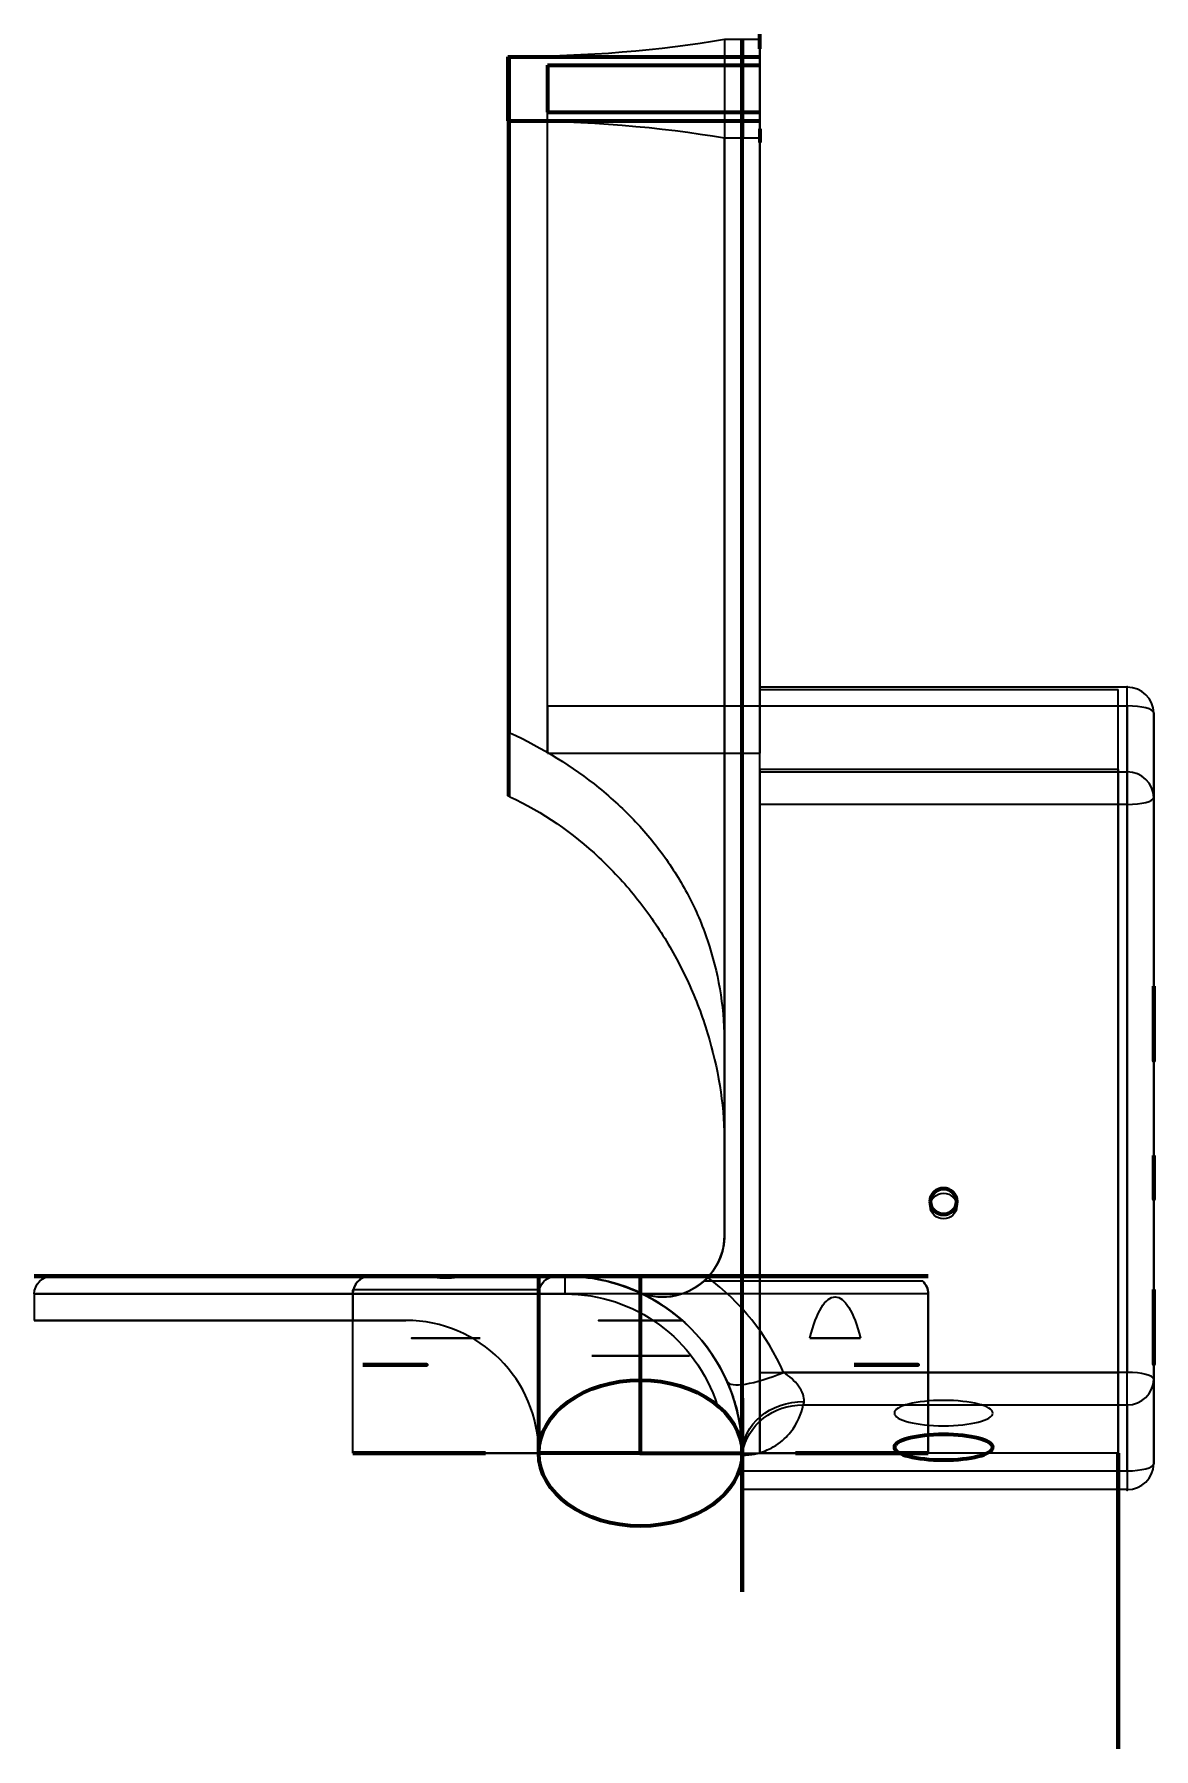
# Model space of a CAD drawing. Header units: millimetres. Extents: x -69 to 58, y -33 to 160.
import ezdxf

# ---------------------------------------------------------------- set-up
doc = ezdxf.new("R2010")
doc.units = ezdxf.units.MM
doc.layers.add('1', color=7, linetype='Continuous', true_color=0xffffff)
doc.layers.add('61', color=7, linetype='Continuous', true_color=0xffffff)

msp = doc.modelspace()

# ---------------------------------------------------------------- linework, layer by layer
at = {"layer": '1', "color": 252, "linetype": 'Continuous', "lineweight": 35}
for p, q in [((13.5, 159.81, 172.45), (9.5, 159.81, 172.45)), ((9.5, 159.81, 172.45), (9.5, 46.01, 141.95)), ((13.5, 159.81, 172.45), (13.5, 84.47, 152.26)), ((13.5, 156.9, 183.31), (13.5, 159.81, 172.45)), ((-15, 81.56, 159.24), (-15, 157.87, 179.69)), ((-15, 157.87, 179.69), (-14.76, 157.87, 179.69)), ((-15, 150.62, 206.74), (-15, 157.87, 179.69)), ((-14.76, 157.87, 179.69), (-14.76, 81.45, 159.21)), ((-10.5, 156.9, 183.31), (-10.5, 151.59, 203.11)), ((13.5, 156.9, 183.31), (-10.5, 156.9, 183.31)), ((-10.5, 84.46, 163.9), (-10.5, 156.9, 183.31)), ((13.5, 84.46, 163.9), (13.5, 156.9, 183.31)), ((-10.5, 79.15, 183.7), (-10.5, 151.59, 203.11)), ((-10.5, 151.59, 203.11), (13.5, 151.59, 203.11)), ((13.5, 148.68, 213.98), (13.5, 151.59, 203.11)), ((13.5, 79.15, 183.7), (13.5, 151.59, 203.11)), ((-15, 74.32, 186.29), (-15, 150.62, 206.74)), ((-14.76, 150.62, 206.74), (-15, 150.62, 206.74)), ((-14.76, 74.21, 186.26), (-14.76, 150.62, 206.74)), ((13.5, 148.68, 213.98), (9.5, 148.68, 213.98)), ((9.5, 34.88, 183.49), (9.5, 148.68, 213.98)), ((13.5, 73.34, 193.79), (13.5, 148.68, 213.98)), ((13.5, 86.33, 156.9), (13.5, 86.59, 155.93)), ((55, 86.59, 155.93), (13.5, 86.59, 155.93)), ((13.5, 9.06, 136.19), (13.5, 86.33, 156.9)), ((13.5, 86.33, 156.9), (54, 86.33, 156.9)), ((54, 9.06, 136.19), (54, 86.33, 156.9)), ((54, 77.27, 190.71), (54, 86.33, 156.9)), ((55, 77.02, 191.67), (55, 86.59, 155.93)), ((-10.5, 84.46, 163.9), (-10.5, 79.15, 183.7)), ((13.5, 84.46, 163.9), (-10.5, 84.46, 163.9)), ((13.5, 84.47, 152.26), (55, 84.47, 152.26)), ((13.5, 84.46, 163.9), (13.5, 79.15, 183.7)), ((55, 84.47, 152.26), (55, 9.13, 132.07)), ((58, 8.35, 134.97), (58, 83.69, 155.16)), ((58, 83.69, 155.16), (58, 74.12, 190.89)), ((-15, 74.32, 186.29), (-15, 81.56, 159.24)), ((-10.5, 79.15, 183.7), (13.5, 79.15, 183.7)), ((13.5, 77.27, 190.71), (13.5, 0, 170)), ((13.5, 77.02, 191.67), (13.5, 77.27, 190.71)), ((54, 77.27, 190.71), (13.5, 77.27, 190.71)), ((13.5, 77.02, 191.67), (55, 77.02, 191.67)), ((54, 77.27, 190.71), (54, 0, 170)), ((58, 74.12, 190.89), (58, -1.22, 170.71)), ((55, 73.34, 193.79), (13.5, 73.34, 193.79)), ((55, -2, 173.6), (55, 73.34, 193.79)), ((9.5, 46.01, 141.95), (9.5, 24.66, 136.23)), ((9.5, 34.88, 183.49), (9.5, 46.01, 141.95)), ((9.5, 24.66, 180.75), (9.5, 34.88, 183.49)), ((9.5, 24.66, 136.23), (9.5, 24.66, 180.75)), ((-66.5, 20, 168.06), (-9.5, 20, 168.06)), ((-66.5, 20, 27.06), (-66.5, 20, 168.06)), ((-9.5, 20, 27.06), (-66.5, 20, 27.06)), ((-30.52, 20, 178), (-24.45, 20, 178)), ((-30.52, 20, 171.94), (-30.52, 20, 178)), ((-24.38, 20, 171.94), (-30.52, 20, 171.94)), ((-9.5, 20, 171.94), (-19.62, 20, 171.94)), ((-19.55, 20, 178), (7.73, 20, 178)), ((-8.5, 20, 2), (-9.5, 20, 2)), ((-9.5, 20, 168.06), (-9.5, 20, 171.94)), ((-9.5, 20, 2), (-9.5, 20, 27.06)), ((-8.5, 20, 172), (-8.5, 20, 2)), ((7.73, 20, 172), (-8.5, 20, 172)), ((7.2, 19.47, 179.36), (31.88, 19.47, 179.36)), ((7.73, 20, 178), (7.73, 20, 172)), ((-68.5, 18, 25.06), (-68.5, 15, 25.06)), ((-68.5, 18, 170.06), (-68.5, 15, 170.06)), ((-68.5, 18, 25.06), (-11.5, 18, 25.06)), ((-32.52, 18, 170.06), (-68.5, 18, 170.06)), ((-68.5, 18, 170.06), (-68.5, 18, 25.06)), ((-32.52, 18, 170.06), (-32.52, 15, 170.06)), ((-32.52, 0, 180), (-32.52, 18, 180)), ((-32.52, 18, 180), (-32.52, 18, 170.06)), ((32.52, 18, 180), (-32.52, 18, 180)), ((-11.44, 18.48, 170), (-32.47, 18.48, 170)), ((-11.5, 0), (-11.5, 18)), ((-11.5, 18, 25.06), (-11.5, 0, 25.06)), ((-11.5, 18), (-8.5, 18)), ((-11.5, 18, 25.06), (-11.5, 18)), ((-0.35, 18.26, 170.02), (-0.35, 18.26, 128.98)), ((0.34, 18, 170), (4.66, 18, 170)), ((32.52, 0, 180), (32.52, 18, 180)), ((32.52, 18, 178.96), (32.52, 18, 180)), ((32.52, 18, 178.96), (32.52, 0, 174.14)), ((-32.52, 15, 170.06), (-68.5, 15, 170.06)), ((-68.5, 15, 170.06), (-68.5, 15, 25.06)), ((-68.5, 15, 25.06), (-26.5, 15, 25.06)), ((-32.52, 15, 170), (-32.52, 15, 170.06)), ((-26.5, 15, 170), (-32.52, 15, 170)), ((-32.52, 0, 170), (-32.52, 15, 170)), ((-26.5, 15, 25.06), (-26.5, 15, 170)), ((4.73, 15, 14.55), (4.73, 15, 15.45)), ((19.15, 13, 177.62), (24.85, 13, 177.62)), ((13.5, 0, 170), (13.5, 9.06, 136.19)), ((54, 9.06, 136.19), (13.5, 9.06, 136.19)), ((55, 9.13, 132.07), (16.18, 9.13, 132.07)), ((54, 0, 170), (54, 9.06, 136.19)), ((58, -1.22, 170.71), (58, 8.35, 134.97)), ((18.38, 5.45, 134.19), (55, 5.45, 134.19)), ((55, 5.45, 134.19), (55, -4.12, 169.93)), ((11.5, 2.38, 147.73), (11.01, 2.38, 147.73)), ((11.5, 2.38, 178.41), (11.01, 2.38, 178.41)), ((11.01, 2.38, 147.73), (11.01, 2.38, 178.41)), ((11.5, 0, 150.09), (11.5, 2.38, 147.73)), ((11.5, 2.38, 178.41), (11.5, 0, 178.91)), ((11.5, 2.38, 147.73), (11.5, 2.38, 178.41)), ((-11.5, 0, 25.06), (-11.5, 0)), ((-11.5, 0, 170), (-11.5, 0, 25.06)), ((11.5, 0, 129.47), (11.5, 0, 2)), ((11.5, 0, 180), (32.52, 0, 180)), ((11.5, 0, 174.14), (32.52, 0, 174.14)), ((11.5, 0, 174.14), (11.5, -2, 173.6)), ((11.5, 0, 150.09), (11.5, 0, 132.38)), ((11.5, 0, 132.38), (11.5, 0, 129.47)), ((54, 0, 170), (13.5, 0, 170)), ((32.52, 0, 180), (32.52, 0, 174.14)), ((-32.52, 0, 180), (-11.5, 0, 180)), ((-32.52, 0, 170), (-32.52, 0, 180)), ((-11.5, 0, 170), (-32.52, 0, 170)), ((-11.5, 0, 180), (-11.5, 0, 170)), ((11.5, 0, 178.91), (11.5, 0, 180)), ((11.5, 0, 174.14), (11.5, 0, 178.91)), ((11.5, -4.12, 169.93), (11.5, -0.24, 155.44)), ((11.5, -2, 173.6), (55, -2, 173.6)), ((55, -4.12, 169.93), (11.5, -4.12, 169.93))]:
    msp.add_line(p, q, dxfattribs=at)
at = {"layer": '1', "color": 163, "linetype": 'Continuous', "lineweight": 70}
for p, q in [((11.5, 6.23, 131.29), (11.5, 159.81, 172.45)), ((11.5, 159.81, 172.45), (11.5, 148.68, 213.98)), ((13.5, 158.78, 176.31), (13.5, 160.41, 170.22)), ((-15, 157.87, 179.69), (-15, 150.62, 206.74)), ((-15, 157.87, 179.69), (13.5, 157.87, 179.69)), ((11.5, 9.06, 136.19), (11.5, 158.78, 176.31)), ((-10.5, 156.9, 183.31), (-10.5, 151.59, 203.11)), ((-10.5, 156.9, 183.31), (13.5, 156.9, 183.31)), ((-10.5, 151.59, 203.11), (13.5, 151.59, 203.11)), ((-15, 150.62, 206.74), (13.5, 150.62, 206.74)), ((11.5, 0, 170), (11.5, 149.72, 210.12)), ((13.5, 149.72, 210.12), (13.5, 148.17, 215.91)), ((11.5, -4.9, 172.83), (11.5, 148.68, 213.98)), ((11.5, 20, 170.06), (-68.5, 20, 170.06)), ((-68.5, 20, 170.06), (-68.5, 20, 25.06)), ((-68.5, 20, 25.06), (11.5, 20, 25.06)), ((-32.52, 20, 180), (32.52, 20, 180)), ((32.52, 20, 170), (-32.52, 20, 170)), ((-32.52, 20, 170), (-32.52, 20, 180)), ((-11.5, 0), (-11.5, 20)), ((11.5, 20), (-11.5, 20)), ((0, 0), (0, 20)), ((0, 20), (0, 20, 180)), ((11.5, 0), (11.5, 20)), ((11.5, 20, 25.06), (11.5, 20, 170.06)), ((32.52, 20, 180), (32.52, 20, 170)), ((11.5, 0, 170), (11.5, 9.06, 136.19)), ((11.5, 6.23, 131.29), (11.5, -4.9, 172.83)), ((11.5, 2.38, 172.83), (11.5, 2.38, 147.73)), ((11.5, 2.38, 147.73), (11.5, -13.38, 163.4)), ((11.5, -15.7, 182.26), (11.5, 2.38, 178.41)), ((11.5, 2.38, 178.41), (11.5, 2.38, 172.83)), ((-17.52, 0, 180), (-32.52, 0, 180)), ((-32.52, 0, 180), (-32.52, 0, 170)), ((-32.52, 0, 170), (-17.52, 0, 170)), ((-17.52, 0, 170), (-17.52, 0, 180)), ((0, 0), (-11.5, 0)), ((0, 0), (11.5, 0)), ((17.52, 0, 180), (32.52, 0, 180)), ((32.52, 0, 170), (17.52, 0, 170)), ((17.52, 0, 170), (17.52, 0, 180)), ((32.52, 0, 180), (32.52, 0, 170)), ((54, 0, 143.56), (54, 0, 204.74)), ((54, 0, 204.74), (54, -33.42, 177.68)), ((54, -33.42, 177.68), (54, 0, 143.56)), ((11.5, -13.38, 163.4), (11.5, -15.7, 182.26))]:
    msp.add_line(p, q, dxfattribs=at)
at = {"layer": '1', "color": 252, "linetype": 'Continuous', "lineweight": 35, "extrusion": (1, 0, 0)}
for centre in [(50.29, 158.11, 54), (50.29, 158.11, 58)]:
    msp.add_circle(centre, 2.5, dxfattribs=at)
at = {"layer": '1', "color": 163, "linetype": 'Continuous', "lineweight": 70, "extrusion": (1, 1.40741e-16, 3.77114e-17)}
for centre in [(50.29, 158.11, 58), (46.8, 171.15, 58), (31.16, 159.97, 58), (16, 148.92, 58), (12.51, 161.96, 58)]:
    msp.add_circle(centre, 2.5, dxfattribs=at)
at = {"layer": '1', "color": 252, "linetype": 'Continuous', "lineweight": 35, "extrusion": (-1, 0, 2.25876e-18)}
for centre in [(-46.8, 171.15, -54), (-46.8, 171.15, -58), (-31.16, 159.97, -54), (-31.16, 159.97, -58), (-16, 148.92, -54), (-16, 148.92, -58), (-12.51, 161.96, -54), (-12.51, 161.96, -58)]:
    msp.add_circle(centre, 2.5, dxfattribs=at)
at = {"layer": '1', "color": 163, "linetype": 'Continuous', "lineweight": 70, "extrusion": (-3.90417e-17, 0.258819, -0.965926)}
msp.add_circle((-34.25, 63, -125.21), 1.5, dxfattribs=at)
at = {"layer": '1', "color": 252, "linetype": 'Continuous', "lineweight": 35, "extrusion": (-3.90417e-17, 0.258819, -0.965926)}
msp.add_circle((-34.25, 63, -125.21), 1.5, dxfattribs=at)
at = {"layer": '1', "color": 252, "linetype": 'Continuous', "lineweight": 35, "extrusion": (0, -0.258819, 0.965926)}
msp.add_circle((34.25, 63, 127.21), 1.5, dxfattribs=at)
at = {"layer": '1', "color": 163, "linetype": 'Continuous', "lineweight": 70, "extrusion": (-1.50846e-16, 1, 0)}
for centre, radius in [((22, 175, 20), 3.88), ((22, 175, 20), 2.25), ((0, 15, 20), 5.5), ((0, 15, 20), 4.75), ((0, 15, 20), 3), ((-22, 175, 20), 3.88), ((-22, 175, 20), 2.25), ((27.76, 175, 10), 3.62), ((-27.76, 175, 10), 3.62)]:
    msp.add_circle(centre, radius, dxfattribs=at)
at = {"layer": '1', "color": 252, "linetype": 'Continuous', "lineweight": 35, "extrusion": (0, 1, 0)}
for centre, radius in [((0, 15, 15), 3), ((22, 175, 13), 2.25), ((22, 175), 2.25)]:
    msp.add_circle(centre, radius, dxfattribs=at)
at = {"layer": '1', "color": 252, "linetype": 'Continuous', "lineweight": 35, "extrusion": (0, -1, 0)}
msp.add_circle((-22, 175, -13), 3.88, dxfattribs=at)
at = {"layer": '1', "color": 163, "linetype": 'Continuous', "lineweight": 70, "extrusion": (0, 1, 0)}
for centre in [(27.76, 175, 10), (-27.76, 175, 10)]:
    msp.add_circle(centre, 2.12, dxfattribs=at)
at = {"layer": '1', "color": 252, "linetype": 'Continuous', "lineweight": 35, "extrusion": (-1.50846e-16, 1, 0)}
msp.add_circle((0, 15, 11), 5.5, dxfattribs=at)
at = {"layer": '1', "color": 252, "linetype": 'Continuous', "lineweight": 35, "extrusion": (1.50846e-16, -1, 0)}
msp.add_circle((0, 15, -11), 3, dxfattribs=at)
at = {"layer": '1', "color": 252, "linetype": 'Continuous', "lineweight": 35, "extrusion": (1.45706e-16, -0.965926, -0.258819)}
msp.add_circle((34.25, 146.71, -44), 5.56, dxfattribs=at)
at = {"layer": '1', "color": 163, "linetype": 'Continuous', "lineweight": 70, "extrusion": (1.45706e-16, -0.965926, -0.258819)}
msp.add_circle((34.25, 146.71, -40), 5.56, dxfattribs=at)
at = {"layer": '1', "color": 252, "linetype": 'Continuous', "lineweight": 35, "extrusion": (-1.45706e-16, 0.965926, 0.258819)}
msp.add_circle((-34.25, 146.71, 40), 5.56, dxfattribs=at)
at = {"layer": '1', "color": 252, "linetype": 'Continuous', "lineweight": 35, "extrusion": (1.45706e-16, -0.965926, -0.258819)}
for centre, start, end in [((-14.76, 89.71, -199), 55.6475, 90), ((-14.76, 203.71, -199), 270, 304.3525)]:
    msp.add_arc(centre, 43, start, end, dxfattribs=at)
at = {"layer": '1', "color": 252, "linetype": 'Continuous', "lineweight": 35, "extrusion": (-1, 0, 0)}
for centre, start, end in [((-83.69, 155.16, -13.5), 165, 255), ((-74.12, 190.89, -13.5), 75, 165), ((1.22, 170.71, -11.5), 345, 75)]:
    msp.add_arc(centre, 3, start, end, dxfattribs=at)
at = {"layer": '1', "color": 252, "linetype": 'Continuous', "lineweight": 35, "extrusion": (1, 0, 0)}
msp.add_arc((83.69, 155.16, 55), 3, 285, 15, dxfattribs=at)
at = {"layer": '1', "color": 252, "linetype": 'Continuous', "lineweight": 35, "extrusion": (0, -0.258819, 0.965926)}
for centre, start, end in [((55, 121, 128.21), 360, 90), ((55, 43, 128.21), 270, 0)]:
    msp.add_arc(centre, 3, start, end, dxfattribs=at)
at = {"layer": '1', "color": 252, "linetype": 'Continuous', "lineweight": 35, "extrusion": (-1.45706e-16, 0.965926, 0.258819)}
for centre, start, end in [((-55, 128.21, 121), 180, 270), ((-55, 165.21, 121), 90, 180), ((-55, 128.21, 43), 180, 270), ((-55, 165.21, 43), 90, 180)]:
    msp.add_arc(centre, 3, start, end, dxfattribs=at)
at = {"layer": '1', "color": 252, "linetype": 'Continuous', "lineweight": 35, "extrusion": (4.03424e-17, -0.258819, 0.965926)}
for centre, radius, start, end in [((-33.5, 81.18, 132.71), 43, 64.1691, 64.5177), ((55, 121, 165.21), 3, 0, 90), ((55, 43, 165.21), 3, 270, 360)]:
    msp.add_arc(centre, radius, start, end, dxfattribs=at)
at = {"layer": '1', "color": 252, "linetype": 'Continuous', "lineweight": 35, "extrusion": (-1, 5.98639e-16, -2.31296e-15)}
msp.add_arc((-74.12, 190.89, -55), 3, 75, 165, dxfattribs=at)
at = {"layer": '1', "color": 252, "linetype": 'Continuous', "lineweight": 35, "extrusion": (-3.90417e-17, 0.258819, -0.965926)}
msp.add_arc((33.5, 81.18, -160.71), 43, 115.4823, 115.8309, dxfattribs=at)
at = {"layer": '1', "color": 252, "linetype": 'Continuous', "lineweight": 35, "extrusion": (-1.50846e-16, 1, 0)}
for start, end in [(307.8867, 50.732), (129.268, 232.1133)]:
    msp.add_arc((22, 175, 20), 3.88, start, end, dxfattribs=at)
at = {"layer": '1', "color": 252, "linetype": 'Continuous', "lineweight": 35}
for centre, radius in [((-8.5, 0, 2), 20), ((-26.5, 0, 25.06), 15), ((-26.5, 0, 170), 15)]:
    msp.add_arc(centre, radius, 0, 90, dxfattribs=at)
at = {"layer": '1', "color": 252, "linetype": 'Continuous', "lineweight": 35, "extrusion": (1, 1.50846e-16, 0)}
for centre, radius, start, end in [((18, 2, -8.5), 2, 270, 0), ((8.35, 134.97, 55), 3, 195, 285), ((-1.22, 170.71, 55), 3, 105, 195)]:
    msp.add_arc(centre, radius, start, end, dxfattribs=at)
at = {"layer": '1', "color": 252, "linetype": 'Continuous', "lineweight": 35, "extrusion": (0, 0, -1)}
for centre, radius, start, end in [((8.5, 0), 18, 90, 162.4555), ((-2.5, 24.66, -170), 7, 252.0069, 287.9931)]:
    msp.add_arc(centre, radius, start, end, dxfattribs=at)
at = {"layer": '1', "color": 252, "linetype": 'Continuous', "lineweight": 35, "extrusion": (0, -1, 0)}
for centre, radius, start, end in [((0, 15, -15), 4.75, 5.4208, 354.5792), ((22, 175, -13), 3.88, 42.6311, 137.3689)]:
    msp.add_arc(centre, radius, start, end, dxfattribs=at)
at = {"layer": '1', "color": 252, "linetype": 'Continuous', "lineweight": 35, "extrusion": (-0.39354, 0.887983, 0.237934)}
msp.add_arc((-19.23, 120.89, 33.16), 7, 0, 83.9805, dxfattribs=at)
at = {"layer": '1', "color": 252, "linetype": 'Continuous', "lineweight": 35, "extrusion": (-2.79054e-13, 0.550013, -0.835156)}
msp.add_arc((-18.5, 71.21, -108.13), 7, 360, 90, dxfattribs=at)
at = {"layer": '1', "color": 252, "linetype": 'Continuous', "lineweight": 35, "extrusion": (0.049158, 0.258506, -0.964758)}
msp.add_arc((-18.3, 36.91, -127.15), 7, 360, 79.6041, dxfattribs=at)
at = {"layer": '1', "color": 252, "linetype": 'Continuous', "lineweight": 35, "extrusion": (-3.90417e-17, 0.258819, -0.965926)}
for centre, major_axis, ratio, start_param, end_param in [((2.5, 24.66, 180.75), (0, -7, -1.88), 0.965926, 4.712389, 5.547393), ((30.52, 18, 178.96), (0, -2, -0.54), 0.965926, 3.887781, 4.712389), ((22, 3.21, 175), (0, 14.46, 3.88), 0.258819, 5.456443, 7.109928)]:
    msp.add_ellipse(centre, major_axis=major_axis, ratio=ratio, start_param=start_param, end_param=end_param, dxfattribs=at)
at = {"layer": '1', "color": 252, "linetype": 'Continuous', "lineweight": 35, "extrusion": (4.03424e-17, -0.258819, 0.965926)}
for centre, major_axis, start_param, end_param in [((2.5, 24.66, 136.23), (0, -7, -1.88), 0.816239, 1.570796), ((-8.5, -1.81, 129.14), (0, -27, -7.23), 1.987968, 2.502712)]:
    msp.add_ellipse(centre, major_axis=major_axis, ratio=0.965926, start_param=start_param, end_param=end_param, dxfattribs=at)
at = {"layer": '1', "color": 252, "linetype": 'Continuous', "lineweight": 35, "extrusion": (0.707107, 1.06664e-16, -0.707107)}
for centre, start_param in [((-66.5, 18, 27.06), 0), ((-9.5, 18, 2), 0), ((-9.5, 18, 27.06), 0), ((-9.5, 18, 171.94), 0.241948)]:
    msp.add_ellipse(centre, major_axis=(-2, 0, -2), ratio=0.707107, start_param=start_param, end_param=1.570796, dxfattribs=at)
at = {"layer": '1', "color": 252, "linetype": 'Continuous', "lineweight": 35, "extrusion": (-0.707107, -1.06664e-16, -0.707107)}
for centre, start_param, end_param in [((-66.5, 18, 168.06), 0, 1.570796), ((-9.5, 18, 168.06), 0.241948, 1.570796), ((-30.52, 18, 168.06), 0, 0.241948)]:
    msp.add_ellipse(centre, major_axis=(-2, 0, 2), ratio=0.707107, start_param=start_param, end_param=end_param, dxfattribs=at)
at = {"layer": '1', "color": 252, "linetype": 'Continuous', "lineweight": 35, "extrusion": (0.707107, 1.06664e-16, 0.707107)}
msp.add_ellipse((-30.52, 18, 178), major_axis=(-2, 0, 2), ratio=0.707107, start_param=4.712389, end_param=6.283185, dxfattribs=at)
at = {"layer": '1', "color": 252, "linetype": 'Continuous', "lineweight": 35, "extrusion": (-0.707107, -1.06664e-16, 0.707107)}
for centre, major_axis, start_param, end_param in [((-30.52, 18, 171.94), (2, 0, 2), 1.570796, 2.899645), ((30.52, 18, 178), (-2, 0, -2), 3.141593, 3.9662)]:
    msp.add_ellipse(centre, major_axis=major_axis, ratio=0.707107, start_param=start_param, end_param=end_param, dxfattribs=at)
at = {"layer": '1', "color": 252, "linetype": 'Continuous', "lineweight": 35, "extrusion": (-5.13117e-17, 0.34016, -0.940367)}
msp.add_ellipse((-8.5, 0, 122.38), major_axis=(0, -20, -7.23), ratio=0.940367, start_param=3.561206, end_param=4.295218, dxfattribs=at)
at = {"layer": '1', "color": 252, "linetype": 'Continuous', "lineweight": 35}
for centre, start_param in [((0, 0), 0.717765), ((0, 0, 180), 0)]:
    msp.add_ellipse(centre, major_axis=(11.5, 0), ratio=0.717391, start_param=start_param, end_param=3.141593, dxfattribs=at)
at = {"layer": '1', "color": 163, "linetype": 'Continuous', "lineweight": 70}
msp.add_ellipse((0, 0), major_axis=(11.5, 0), ratio=0.717391, dxfattribs=at)
at = {"layer": '1', "color": 252, "linetype": 'Continuous', "lineweight": 35}
for points, knots in [([(-14.76, 81.45, 159.21), (-11.06, 79.72, 158.75), (-7.64, 77.6, 157.68), (-3.21, 74.01, 155.61), (-1.83, 72.74, 154.84), (0.71, 70.04, 153.2), (1.89, 68.6, 152.31), (3.99, 65.6, 150.53), (4.92, 64.04, 149.62), (6.55, 60.78, 147.83), (7.24, 59.06, 146.95), (8.92, 53.72, 144.45), (9.5, 49.98, 143.02), (9.5, 46.01, 141.95)], [0, 0, 0, 0, 0.25, 0.25, 0.375, 0.375, 0.5, 0.5, 0.625, 0.625, 0.75, 0.75, 1, 1, 1, 1]), ([(-14.76, 74.21, 186.26), (-11.06, 72.48, 185.8), (-7.64, 70.11, 185.66), (-3.21, 65.96, 185.66), (-1.83, 64.48, 185.69), (0.71, 61.32, 185.77), (1.89, 59.63, 185.81), (3.99, 56.14, 185.86), (4.92, 54.33, 185.86), (6.55, 50.61, 185.78), (7.24, 48.68, 185.69), (8.92, 42.81, 185.18), (9.5, 38.85, 184.55), (9.5, 34.88, 183.49)], [0, 0, 0, 0, 0.25, 0.25, 0.375, 0.375, 0.5, 0.5, 0.625, 0.625, 0.75, 0.75, 1, 1, 1, 1]), ([(-24.45, 20, 178), (-23.76, 20, 178.57), (-22.88, 19.8, 178.88), (-21.12, 19.8, 178.87), (-20.24, 20, 178.57), (-19.55, 20, 178)], [0, 0, 0, 0, 0.5, 0.5, 1, 1, 1, 1]), ([(-19.62, 20, 171.94), (-20.3, 20, 171.41), (-21.15, 19.83, 171.12), (-22.85, 19.83, 171.13), (-23.7, 20, 171.41), (-24.38, 20, 171.94)], [0, 0, 0, 0, 0.5, 0.5, 1, 1, 1, 1]), ([(-8.5, 20, 172), (-7.13, 20, 171.57), (-5.76, 19.86, 171.13), (-3.03, 19.29, 170.4), (-1.67, 18.85, 170.1), (-0.35, 18.26, 170.02)], [0, 0, 0, 0, 0.5, 0.5, 1, 1, 1, 1]), ([(4.73, 15, 14.55), (4.61, 15.11, 13.26), (3.97, 15.67, 12.16), (2.27, 16.89, 10.68), (1.17, 17.56, 10.25), (-1.14, 18.64, 10.25), (-2.38, 19.06, 10.7), (-3.74, 19.43, 12), (-4.11, 19.51, 12.54), (-4.62, 19.62, 13.72), (-4.75, 19.65, 14.35), (-4.75, 19.65, 16.3), (-4.19, 19.55, 17.56), (-2.38, 19.06, 19.3), (-1.15, 18.64, 19.75), (1.18, 17.55, 19.75), (2.27, 16.89, 19.33), (3.55, 15.97, 18.21), (3.91, 15.69, 17.76), (4.48, 15.22, 16.69), (4.67, 15.05, 16.08), (4.73, 15, 15.45)], [0, 0, 0, 0, 0.125, 0.125, 0.25, 0.25, 0.375, 0.375, 0.4375, 0.4375, 0.5, 0.5, 0.625, 0.625, 0.75, 0.75, 0.875, 0.875, 0.9375, 0.9375, 1, 1, 1, 1]), ([(-0.35, 18.26, 128.98), (0.78, 17.76, 130.25), (2.08, 17.53, 131.53), (4.85, 17.92, 133.69), (6.39, 18.58, 134.6), (7.6, 19.86, 134.95)], [0, 0, 0, 0, 0.5, 0.5, 1, 1, 1, 1]), ([(7.73, 20, 172), (7.73, 20, 171.6), (7.62, 19.88, 171.23), (7.25, 19.51, 170.64), (6.99, 19.28, 170.44), (6.11, 18.62, 170.03), (5.41, 18.24, 170), (4.66, 18, 170)], [0, 0, 0, 0, 0.25, 0.25, 0.5, 0.5, 1, 1, 1, 1]), ([(5.5, 7.25, 15), (5.5, 7.25, 16.47), (4.9, 7.5, 17.88), (2.88, 8.02, 19.89), (1.45, 8.25, 20.5), (-1.45, 8.25, 20.5), (-2.88, 8.02, 19.9), (-4.4, 7.63, 18.38), (-4.8, 7.5, 17.77), (-5.35, 7.31, 16.45), (-5.5, 7.25, 15.72), (-5.5, 7.25, 14.28), (-5.35, 7.3, 13.55), (-4.8, 7.5, 12.22), (-4.4, 7.63, 11.62), (-2.87, 8.03, 10.1), (-1.45, 8.25, 9.5), (1.45, 8.25, 9.5), (2.88, 8.02, 10.1), (4.9, 7.5, 12.12), (5.5, 7.25, 13.53), (5.5, 7.25, 15)], [0, 0, 0, 0, 0.125, 0.125, 0.25, 0.25, 0.375, 0.375, 0.4375, 0.4375, 0.5, 0.5, 0.5625, 0.5625, 0.625, 0.625, 0.75, 0.75, 0.875, 0.875, 1, 1, 1, 1]), ([(9.78, 8.1, 125.31), (10.12, 7.35, 125.04), (10.42, 6.55, 124.92), (10.91, 4.91, 125.06), (11.09, 4.09, 125.32), (11.34, 2.62, 126.14), (11.41, 1.96, 126.7), (11.49, 0.84, 127.98), (11.5, 0.38, 128.7), (11.5, 0, 129.47)], [0, 0, 0, 0, 0.25, 0.25, 0.5, 0.5, 0.75, 0.75, 1, 1, 1, 1]), ([(18.5, 5.85, 133.32), (18.5, 6.06, 132.99), (18.47, 6.34, 132.71), (18.27, 6.95, 132.29), (18.09, 7.28, 132.15), (17.42, 8.19, 131.91), (16.82, 8.7, 131.96), (16.18, 9.13, 132.07)], [0, 0, 0, 0, 0.25, 0.25, 0.5, 0.5, 1, 1, 1, 1]), ([(8.66, 5.43), (9.53, 4.71), (10.26, 3.86, 0.27), (11.24, 2.01, 1.02), (11.5, 1, 1.51), (11.5, 0, 2)], [0, 0, 0, 0, 0.5, 0.5, 1, 1, 1, 1]), ([(11.5, -0.24, 155.44), (12.02, -0.24, 155.44), (12.49, -0.18, 155.22), (13.29, -0.02, 154.61), (13.62, 0.08, 154.23), (14.5, 0.41, 153.03), (14.93, 0.64, 152.15), (16.04, 1.36, 149.46), (16.55, 1.87, 147.56), (17.77, 3.39, 141.89), (18.18, 4.42, 138.06), (18.38, 5.45, 134.19)], [0, 0, 0, 0, 0.0625, 0.0625, 0.125, 0.125, 0.25, 0.25, 0.5, 0.5, 1, 1, 1, 1]), ([(11.5, 0, 150.09), (11.5, 0, 150.98), (11.5, 0, 151.88), (11.5, 0, 153.22), (11.5, 0.01, 153.66), (11.5, -0.05, 154.55), (11.5, -0.12, 154.99), (11.5, -0.24, 155.44)], [0, 0, 0, 0, 0.5, 0.5, 0.75, 0.75, 1, 1, 1, 1])]:
    msp.add_open_spline(points, degree=3, knots=knots, dxfattribs=at)
for points in [[(7.2, 19.47, 179.36), (7.52, 19.76, 179.04), (7.73, 20, 178.54), (7.73, 20, 178)], [(0.34, 18, 170), (0.1, 18.08, 170), (-0.13, 18.16, 170), (-0.35, 18.26, 170.02)], [(18.38, 5.45, 134.19), (18.43, 5.54, 133.88), (18.5, 5.67, 133.59), (18.5, 5.85, 133.32)], [(11.01, 2.38, 178.41), (11.33, 1.62, 178.57), (11.5, 0.81, 178.74), (11.5, 0, 178.91)], [(11.5, 0, 150.09), (11.5, 0.8, 149.3), (11.34, 1.6, 148.5), (11.01, 2.38, 147.73)]]:
    msp.add_open_spline(points, degree=3, dxfattribs=at)
at = {"layer": '61', "color": 23, "linetype": 'Continuous', "lineweight": 70}
msp.add_point((0, 0), dxfattribs=at)

doc.saveas('drawing.dxf')
